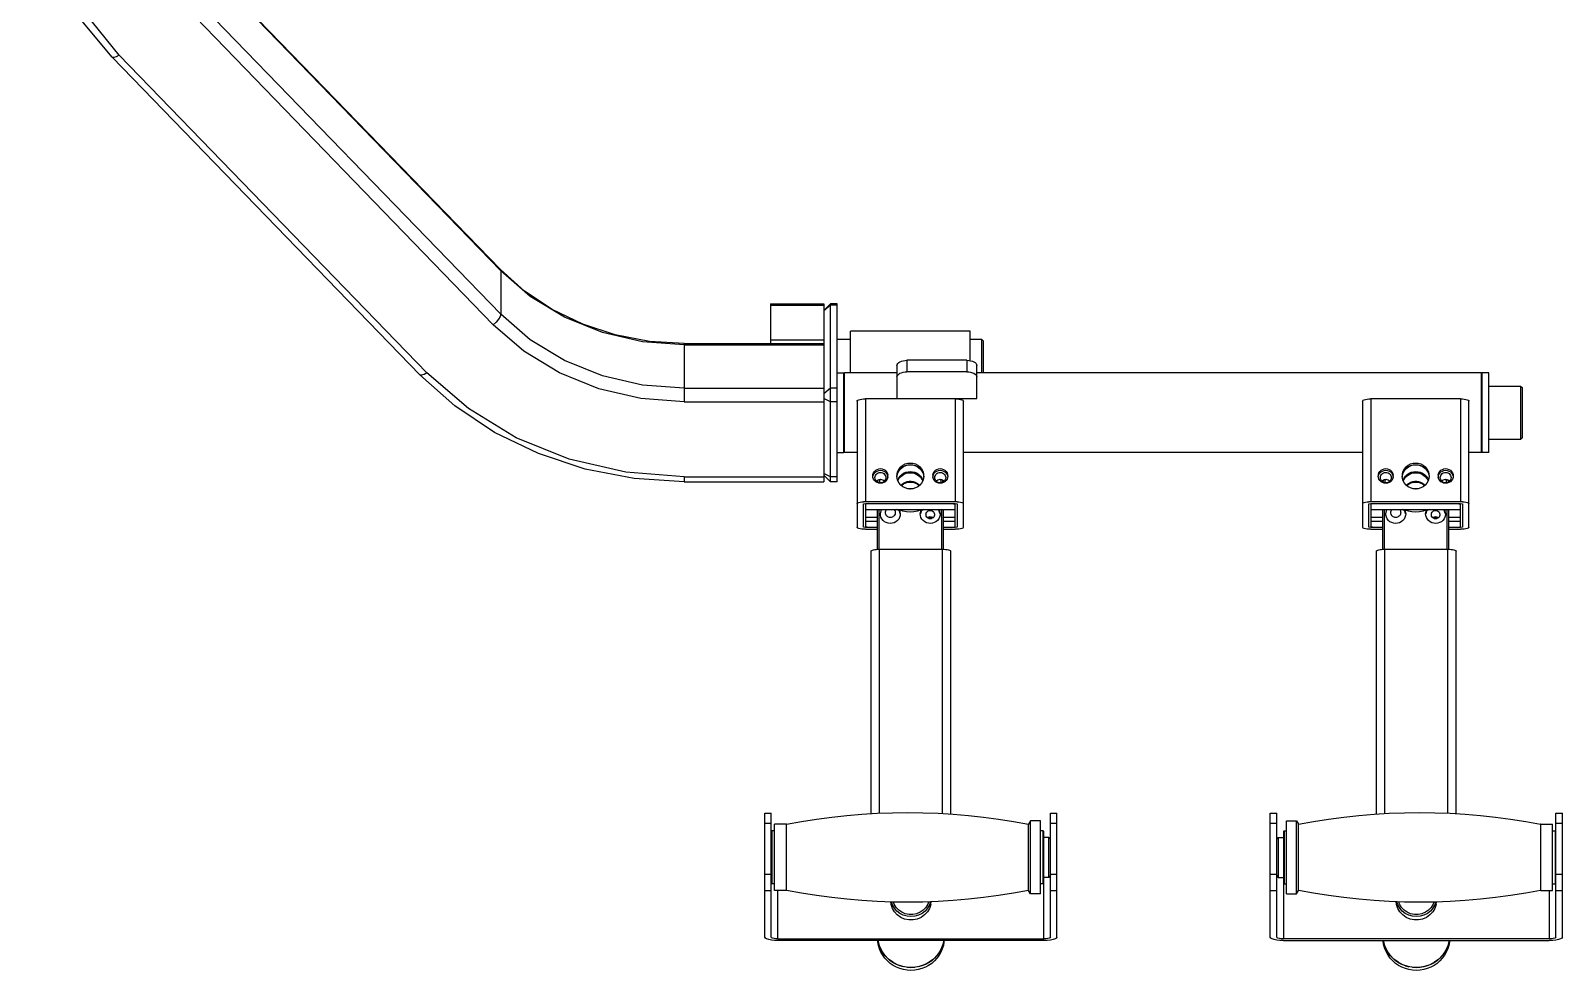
# Model space of a CAD drawing. Header units: millimetres. Extents: x -824 to 296, y -466 to 836.
# Drawn here: x -536 to 190, y -466 to -21 of the extents above; entities that cross this region are included whole.
import ezdxf

# ---------------------------------------------------------------- set-up
doc = ezdxf.new("R2010")
doc.units = ezdxf.units.MM
doc.layers.add('ceco.net 287', color=7, linetype='Continuous')

msp = doc.modelspace()

# ---------------------------------------------------------------- linework, layer by layer
at = {"layer": 'ceco.net 287'}
for points in [[(-497.06375, -33.5625), (-510.60375, -17.415), (-521.39375, 0.21), (-529.25625, 18.945), (-534.02375, 38.475), (-535.63625, 58.3325)], [(-493.66875, -32.62), (-509.57875, -12.9575), (-521.31375, 8.82), (-528.49125, 32.03), (-530.89875, 55.9875)], [(-458.87875, 16.325), (-312.99625, -134.245)], [(-458.65875, 15.655), (-312.76875, -134.8975)], [(-458.65875, -4.82), (-312.76875, -155.3725)], [(-462.28125, -9.8325), (-316.39875, -160.385)], [(-493.66875, -32.62), (-495.05375, -33.465), (-496.23375, -33.79), (-497.06375, -33.5625)], [(-497.06375, -33.5625), (-351.17875, -184.115)], [(-493.66875, -32.62), (-347.79375, -183.1875)], [(-225.85375, -169.37), (-242.35875, -168.3275), (-258.50375, -165.235), (-273.96625, -160.1575), (-288.38875, -153.19), (-301.50625, -144.5), (-312.99625, -134.245)], [(-312.99625, -134.245), (-312.76875, -134.8975)], [(-225.85375, -169.9875), (-245.54875, -168.49), (-264.65625, -164.065), (-282.59375, -156.8375), (-298.78875, -147.005), (-312.76875, -134.8975)], [(-312.76875, -134.8975), (-312.76875, -155.3725)], [(-184.87125, -150.4575), (-159.65875, -150.4575)], [(-184.87125, -150.4575), (-184.87125, -169.37)], [(-184.87125, -151.0925), (-159.65875, -151.0925)], [(-156.51875, -150.4575), (-159.65875, -153.615)], [(-159.65875, -150.4575), (-159.65875, -234.8)], [(-156.51875, -151.0925), (-159.65875, -153.81)], [(-153.36125, -150.4575), (-156.51875, -150.4575)], [(-156.51875, -234.8), (-156.51875, -150.4575)], [(-153.36125, -151.0925), (-156.51875, -151.0925)], [(-153.36125, -234.8), (-153.36125, -150.4575)], [(-312.76875, -155.3725), (-313.06125, -156.48), (-313.84375, -157.815), (-315.01375, -159.18), (-316.39875, -160.385)], [(-225.85375, -190.495), (-245.54875, -189), (-264.65625, -184.57), (-282.59375, -177.3125), (-298.78875, -167.4975), (-312.76875, -155.3725)], [(-225.85375, -196.94), (-246.37875, -195.38), (-266.28375, -190.7725), (-284.95375, -183.2375), (-301.83125, -172.9825), (-316.39875, -160.385)], [(-90.30875, -163.46), (-147.04625, -163.46)], [(-147.04625, -183.1725), (-147.04625, -163.46)], [(-90.30875, -177.4425), (-90.30875, -163.46)], [(-225.85375, -169.37), (-159.65875, -169.37)], [(-225.85375, -169.37), (-225.85375, -196.94)], [(-225.85375, -169.9875), (-159.65875, -169.9875)], [(-184.87125, -167.645), (-159.65875, -167.645)], [(-147.04625, -167.415), (-153.36125, -167.415)], [(-84.80625, -167.415), (-90.30875, -167.415)], [(-84.80625, -183.1725), (-84.80625, -167.415)], [(-84.00875, -168.1975), (-84.80625, -167.415)], [(-84.00875, -183.1725), (-84.00875, -168.1975)], [(-124.99125, -179.655), (-124.89375, -179.2), (-124.63375, -178.745), (-124.19375, -178.355), (-123.60875, -177.995), (-122.89375, -177.6875), (-122.06375, -177.475), (-121.16625, -177.345), (-120.25625, -177.28)], [(-124.99125, -179.655), (-124.99125, -195.345)], [(-91.90375, -177.28), (-120.25625, -177.28)], [(-120.25625, -177.28), (-120.25625, -182.75)], [(-91.90375, -177.28), (-91.90375, -182.75)], [(-91.90375, -177.28), (-90.97375, -177.345), (-90.09625, -177.475), (-89.26625, -177.6875), (-88.54875, -177.995), (-87.96375, -178.355), (-87.52375, -178.745), (-87.24875, -179.2), (-87.16625, -179.655)], [(-87.16625, -195.345), (-87.16625, -179.655)], [(-347.79375, -183.1875), (-349.17875, -184.0175), (-350.34875, -184.345), (-351.17875, -184.115)], [(-225.85375, -234.8), (-249.55375, -233.3025), (-272.76375, -228.8425), (-294.96375, -221.5025), (-315.73125, -211.46), (-334.61125, -198.895), (-351.17875, -184.115)], [(-225.85375, -232.4225), (-253.49125, -230.34), (-280.29875, -224.1225), (-305.44375, -213.965), (-328.16625, -200.18), (-347.79375, -183.1875)], [(-153.36125, -183.1725), (-150.20375, -183.1725)], [(-149.82875, -183.1725), (-150.20375, -183.545)], [(-150.20375, -220.9975), (-150.20375, -183.1725)], [(-124.99125, -183.1725), (-149.82875, -183.1725)], [(-149.82875, -220.9975), (-149.82875, -183.1725)], [(-124.99125, -185.125), (-124.89375, -184.6525), (-124.63375, -184.215), (-124.19375, -183.79), (-123.60875, -183.4325), (-122.89375, -183.14), (-122.06375, -182.9275), (-121.16625, -182.78), (-120.25625, -182.75)], [(-91.90375, -182.75), (-120.25625, -182.75)], [(-91.90375, -182.75), (-90.97375, -182.78), (-90.09625, -182.9275), (-89.26625, -183.14), (-88.54875, -183.4325), (-87.96375, -183.79), (-87.52375, -184.215), (-87.24875, -184.6525), (-87.16625, -185.125)], [(152.01125, -183.1725), (-87.16625, -183.1725)], [(152.01125, -220.9975), (152.01125, -183.1725)], [(152.38375, -183.545), (152.01125, -183.1725)], [(152.38375, -220.9975), (152.38375, -183.1725)], [(155.52625, -183.1725), (152.38375, -183.1725)], [(155.52625, -220.9975), (155.52625, -183.1725)], [(-225.85375, -190.495), (-159.65875, -190.495)], [(-156.51875, -190.48), (-159.65875, -193.1975)], [(-156.51875, -196.94), (-159.65875, -195.38)], [(-153.36125, -190.48), (-156.51875, -190.48)], [(-143.90375, -196.5825), (-143.80875, -196.355), (-143.51375, -196.1275), (-143.04375, -195.9325), (-142.42375, -195.77), (-141.67375, -195.655), (-140.84375, -195.575), (-139.96625, -195.5575)], [(-97.40375, -195.5575), (-139.96625, -195.5575)], [(-139.96625, -195.5575), (-139.96625, -244.2725)], [(-124.99125, -195.345), (-87.16625, -195.345)], [(-97.40375, -195.5575), (-97.40375, -244.2725)], [(-97.40375, -195.5575), (-96.52375, -195.575), (-95.69375, -195.655), (-94.94625, -195.77), (-94.32875, -195.9325), (-93.85625, -196.1275), (-93.56375, -196.355), (-93.46375, -196.5825)], [(95.64625, -196.5825), (95.74375, -196.355), (96.03625, -196.1275), (96.50875, -195.9325), (97.12625, -195.77), (97.87625, -195.655), (98.70625, -195.575), (99.58625, -195.5575)], [(142.14625, -195.5575), (99.58625, -195.5575)], [(99.58625, -195.5575), (99.58625, -244.2725)], [(142.14625, -195.5575), (142.14625, -244.2725)], [(142.14625, -195.5575), (143.02625, -195.575), (143.85625, -195.655), (144.60375, -195.77), (145.22125, -195.9325), (145.69625, -196.1275), (145.98625, -196.355), (146.08625, -196.5825)], [(155.52625, -189.4875), (170.54875, -189.4875)], [(170.54875, -189.4875), (170.54875, -214.6825)], [(170.54875, -189.4875), (171.29625, -190.235)], [(171.29625, -190.235), (171.29625, -213.935)], [(-225.85375, -196.94), (-159.65875, -196.94)], [(-153.36125, -196.94), (-156.51875, -196.94)], [(-143.90375, -196.5825), (-143.90375, -256.3)], [(-93.46375, -256.3), (-93.46375, -196.5825)], [(95.64625, -196.5825), (95.64625, -256.3)], [(146.08625, -256.3), (146.08625, -196.5825)], [(155.52625, -214.6825), (170.54875, -214.6825)], [(170.54875, -214.6825), (171.29625, -213.935)], [(-153.36125, -220.9975), (-150.20375, -220.9975)], [(-149.82875, -220.9975), (-150.20375, -220.6075)], [(-143.90375, -220.9975), (-149.82875, -220.9975)], [(95.64625, -220.9975), (-93.46375, -220.9975)], [(152.01125, -220.9975), (146.08625, -220.9975)], [(152.38375, -220.6075), (152.01125, -220.9975)], [(155.52625, -220.9975), (152.38375, -220.9975)], [(-156.51875, -232.4225), (-159.65875, -230.845)], [(-156.51875, -234.8), (-159.59375, -231.7075)], [(-129.35375, -232.8625), (-129.61375, -233.595), (-130.05375, -234.245), (-130.60875, -234.8), (-131.29125, -235.2225), (-132.05625, -235.4825), (-132.85375, -235.5475), (-133.65125, -235.4825), (-134.41625, -235.2225), (-135.09875, -234.8), (-135.66875, -234.245), (-136.09375, -233.595), (-136.36875, -232.8625), (-136.44875, -232.0975)], [(-136.40125, -232.4875), (-136.36875, -231.315), (-136.09375, -230.585), (-135.66875, -229.915), (-135.09875, -229.3625), (-134.41625, -228.9725), (-133.65125, -228.7125), (-132.85375, -228.615), (-132.05625, -228.7125), (-131.29125, -228.9725), (-130.60875, -229.3625), (-130.05375, -229.915), (-129.61375, -230.585), (-129.35375, -231.315)], [(-136.36875, -232.0975), (-136.09375, -231.365), (-135.66875, -230.6975), (-135.09875, -230.145), (-134.41625, -229.755), (-133.65125, -229.495), (-132.85375, -229.395), (-132.05625, -229.495), (-131.29125, -229.755), (-130.60875, -230.145), (-130.05375, -230.6975), (-129.61375, -231.365), (-129.35375, -232.0975)], [(-135.42375, -232.88), (-135.35875, -232.325), (-135.18125, -231.805), (-134.87125, -231.315), (-134.46375, -230.925), (-133.97625, -230.6325), (-133.42375, -230.4375), (-132.85375, -230.39), (-132.28375, -230.4375), (-131.74625, -230.6325), (-131.25875, -230.925), (-130.85125, -231.315), (-130.54125, -231.805), (-130.34625, -232.325), (-130.28125, -232.88)], [(-129.30375, -232.4875), (-129.35375, -231.315)], [(-129.35375, -232.8625), (-129.27375, -232.0975)], [(-124.92625, -233.285), (-125.04125, -232.0975)], [(-125.00875, -232.4875), (-124.92625, -230.8925), (-124.56875, -229.7375), (-123.98375, -228.68), (-123.18375, -227.735), (-122.22375, -226.9875), (-121.11875, -226.4), (-119.92875, -226.0425), (-118.69375, -225.945), (-117.43875, -226.0425), (-116.25125, -226.4), (-115.14375, -226.9875), (-114.18375, -227.735), (-113.38875, -228.68), (-112.80125, -229.7375), (-112.44375, -230.8925), (-112.36125, -232.4875)], [(-125.00875, -232.52), (-124.97625, -232.0975)], [(-124.97625, -232.0975), (-124.73125, -231.025)], [(-124.92625, -231.675), (-124.56875, -230.5025), (-123.98375, -229.46), (-123.18375, -228.5175), (-122.22375, -227.7675), (-121.11875, -227.1825), (-119.92875, -226.84), (-118.69375, -226.725), (-117.43875, -226.84), (-116.25125, -227.1825), (-115.14375, -227.7675), (-114.18375, -228.5175), (-113.38875, -229.46), (-112.80125, -230.5025), (-112.44375, -231.675)], [(-112.31375, -232.0975), (-112.44375, -233.285), (-112.80125, -234.44), (-113.38875, -235.515), (-114.18375, -236.4275), (-115.14375, -237.2075), (-116.25125, -237.7625), (-117.43875, -238.12), (-118.69375, -238.25), (-119.92875, -238.12), (-121.11875, -237.7625), (-122.22375, -237.2075), (-123.18375, -236.4275), (-123.98375, -235.515), (-124.56875, -234.44), (-124.92625, -233.285)], [(-124.73125, -231.025), (-124.64875, -230.7625), (-124.19375, -229.785), (-123.54375, -228.9075), (-122.76375, -228.16), (-121.85125, -227.54), (-120.84125, -227.085), (-119.76875, -226.825), (-118.67625, -226.725), (-117.56875, -226.825), (-116.49625, -227.085), (-115.48625, -227.54), (-114.59125, -228.16), (-113.79375, -228.9075), (-113.15875, -229.785), (-112.78375, -230.5675)], [(-124.68375, -234.1), (-124.64875, -234.0175), (-124.19375, -233.075), (-123.54375, -232.195), (-122.76375, -231.415), (-121.85125, -230.795), (-120.84125, -230.355), (-119.76875, -230.08), (-118.67625, -229.9825), (-117.56875, -230.08), (-116.49625, -230.355), (-115.48625, -230.795), (-114.59125, -231.415), (-113.79375, -232.195), (-113.15875, -233.075), (-112.68875, -234.0175), (-112.68875, -234.05)], [(-124.56875, -234.44), (-124.35875, -233.9525), (-123.90125, -233.1725), (-123.31625, -232.455), (-122.61625, -231.8375), (-121.83375, -231.3325), (-120.98875, -230.925), (-120.09375, -230.665), (-119.14875, -230.535), (-118.20375, -230.535), (-117.29375, -230.665), (-116.38125, -230.925), (-115.53625, -231.3325), (-114.75375, -231.8375), (-114.07125, -232.455), (-113.48375, -233.1725), (-112.99625, -233.9525), (-112.80125, -234.44)], [(-108.08125, -232.0975), (-107.98375, -232.8625)], [(-107.98375, -231.315), (-108.03375, -232.4875)], [(-107.98375, -231.315), (-107.72375, -230.585), (-107.29875, -229.915), (-106.72875, -229.3625), (-106.04625, -228.9725), (-105.28125, -228.7125), (-104.48375, -228.615), (-103.68625, -228.7125), (-102.93875, -228.9725), (-102.25375, -229.3625), (-101.68375, -229.915), (-101.24375, -230.585), (-100.98375, -231.315), (-100.95375, -232.4875)], [(-107.98375, -232.0975), (-107.72375, -231.365), (-107.29875, -230.6975), (-106.72875, -230.145), (-106.04625, -229.755), (-105.28125, -229.495), (-104.48375, -229.395), (-103.68625, -229.495), (-102.93875, -229.755), (-102.25375, -230.145), (-101.68375, -230.6975), (-101.24375, -231.365), (-100.98375, -232.0975)], [(-100.88875, -232.0975), (-100.98375, -232.8625), (-101.24375, -233.595), (-101.68375, -234.245), (-102.25375, -234.8), (-102.93875, -235.2225), (-103.68625, -235.4825), (-104.48375, -235.5475), (-105.28125, -235.4825), (-106.04625, -235.2225), (-106.72875, -234.8), (-107.29875, -234.245), (-107.72375, -233.595), (-107.98375, -232.8625)], [(-107.05625, -232.88), (-107.00625, -232.325), (-106.81125, -231.805), (-106.50375, -231.315), (-106.09625, -230.925), (-105.60875, -230.6325), (-105.06875, -230.4375), (-104.48375, -230.39), (-103.91375, -230.4375), (-103.37875, -230.6325), (-102.88875, -230.925), (-102.48375, -231.315), (-102.17375, -231.805), (-101.97875, -232.325), (-101.91375, -232.88)], [(110.19625, -232.8625), (109.92125, -233.595), (109.49625, -234.245), (108.94375, -234.8), (108.26125, -235.2225), (107.49625, -235.4825), (106.69625, -235.5475), (105.90125, -235.4825), (105.13625, -235.2225), (104.45125, -234.8), (103.88125, -234.245), (103.45875, -233.595), (103.19875, -232.8625), (103.10125, -232.0975)], [(103.14875, -232.4875), (103.19875, -231.315), (103.45875, -230.585), (103.88125, -229.915), (104.45125, -229.3625), (105.13625, -228.9725), (105.90125, -228.7125), (106.69625, -228.615), (107.49625, -228.7125), (108.26125, -228.9725), (108.94375, -229.3625), (109.49625, -229.915), (109.92125, -230.585), (110.19625, -231.315)], [(103.19875, -232.0975), (103.45875, -231.365), (103.88125, -230.6975), (104.45125, -230.145), (105.13625, -229.755), (105.90125, -229.495), (106.69625, -229.395), (107.49625, -229.495), (108.26125, -229.755), (108.94375, -230.145), (109.49625, -230.6975), (109.92125, -231.365), (110.19625, -232.0975)], [(104.12625, -232.88), (104.19125, -232.325), (104.38625, -231.805), (104.67875, -231.315), (105.08625, -230.925), (105.57375, -230.6325), (106.12625, -230.4375), (106.69625, -230.39), (107.26625, -230.4375), (107.80375, -230.6325), (108.29125, -230.925), (108.71625, -231.315), (109.00875, -231.805), (109.20375, -232.325), (109.26875, -232.88)], [(110.24625, -232.4875), (110.19625, -231.315)], [(110.19625, -232.8625), (110.29375, -232.0975)], [(114.62375, -233.285), (114.49375, -232.0975)], [(114.54125, -232.4875), (114.62375, -230.8925), (114.98125, -229.7375), (115.56625, -228.68), (116.36625, -227.735), (117.32625, -226.9875), (118.43125, -226.4), (119.62125, -226.0425), (120.85625, -225.945), (122.11125, -226.0425), (123.29875, -226.4), (124.40625, -226.9875), (125.36625, -227.735), (126.16375, -228.68), (126.74875, -229.7375), (127.10625, -230.8925), (127.20625, -232.4875)], [(114.54125, -232.52), (114.57625, -232.0975)], [(114.57625, -232.0975), (114.81875, -231.025)], [(114.62375, -231.675), (114.98125, -230.5025), (115.56625, -229.46), (116.36625, -228.5175), (117.32625, -227.7675), (118.43125, -227.1825), (119.62125, -226.84), (120.85625, -226.725), (122.11125, -226.84), (123.29875, -227.1825), (124.40625, -227.7675), (125.36625, -228.5175), (126.16375, -229.46), (126.74875, -230.5025), (127.10625, -231.675)], [(127.23625, -232.0975), (127.10625, -233.285), (126.74875, -234.44), (126.16375, -235.515), (125.36625, -236.4275), (124.40625, -237.2075), (123.29875, -237.7625), (122.11125, -238.12), (120.85625, -238.25), (119.62125, -238.12), (118.43125, -237.7625), (117.32625, -237.2075), (116.36625, -236.4275), (115.56625, -235.515), (114.98125, -234.44), (114.62375, -233.285)], [(114.81875, -231.025), (114.90125, -230.7625), (115.35625, -229.785), (116.00625, -228.9075), (116.78875, -228.16), (117.70125, -227.54), (118.70875, -227.085), (119.76625, -226.825), (120.89125, -226.725), (121.98125, -226.825), (123.05625, -227.085), (124.06375, -227.54), (124.97625, -228.16), (125.75625, -228.9075), (126.39125, -229.785), (126.76625, -230.5675)], [(114.86875, -234.1), (114.90125, -234.0175), (115.35625, -233.075), (116.00625, -232.195), (116.78875, -231.415), (117.70125, -230.795), (118.70875, -230.355), (119.76625, -230.08), (120.89125, -229.9825), (121.98125, -230.08), (123.05625, -230.355), (124.06375, -230.795), (124.97625, -231.415), (125.75625, -232.195), (126.39125, -233.075), (126.86375, -234.0175), (126.88125, -234.05)], [(114.98125, -234.44), (115.19375, -233.9525), (115.66625, -233.1725), (116.23625, -232.455), (116.93625, -231.8375), (117.71625, -231.3325), (118.56125, -230.925), (119.45625, -230.665), (120.40125, -230.535), (121.34625, -230.535), (122.27375, -230.665), (123.16875, -230.925), (124.01625, -231.3325), (124.79625, -231.8375), (125.48125, -232.455), (126.06625, -233.1725), (126.55375, -233.9525), (126.74875, -234.44)], [(131.46875, -232.0975), (131.56625, -232.8625)], [(131.56625, -231.315), (131.51875, -232.4875)], [(131.56625, -231.315), (131.82625, -230.585), (132.25125, -229.915), (132.82125, -229.3625), (133.50375, -228.9725), (134.26875, -228.7125), (135.06625, -228.615), (135.86375, -228.7125), (136.61125, -228.9725), (137.29625, -229.3625), (137.88125, -229.915), (138.30625, -230.585), (138.56625, -231.315), (138.61625, -232.4875)], [(131.56625, -232.0975), (131.82625, -231.365), (132.25125, -230.6975), (132.82125, -230.145), (133.50375, -229.755), (134.26875, -229.495), (135.06625, -229.395), (135.86375, -229.495), (136.61125, -229.755), (137.29625, -230.145), (137.88125, -230.6975), (138.30625, -231.365), (138.56625, -232.0975)], [(138.66375, -232.0975), (138.56625, -232.8625), (138.30625, -233.595), (137.88125, -234.245), (137.29625, -234.8), (136.61125, -235.2225), (135.86375, -235.4825), (135.06625, -235.5475), (134.26875, -235.4825), (133.50375, -235.2225), (132.82125, -234.8), (132.25125, -234.245), (131.82625, -233.595), (131.56625, -232.8625)], [(132.49625, -232.88), (132.56125, -232.325), (132.73875, -231.805), (133.04875, -231.315), (133.45625, -230.925), (133.94375, -230.6325), (134.49625, -230.4375), (135.06625, -230.39), (135.63625, -230.4375), (136.17375, -230.6325), (136.67625, -230.925), (137.06875, -231.315), (137.37625, -231.805), (137.57375, -232.325), (137.63875, -232.88)], [(-225.85375, -232.4225), (-159.65875, -232.4225)], [(-225.85375, -232.4225), (-225.85375, -234.8)], [(-225.85375, -234.8), (-159.65875, -234.8)], [(-153.36125, -232.4225), (-156.51875, -232.4225)], [(-153.36125, -234.8), (-156.51875, -234.8)], [(-130.28125, -232.88), (-130.34625, -233.4325), (-130.54125, -233.9525), (-130.85125, -234.41), (-131.25875, -234.815), (-131.74625, -235.11), (-132.28375, -235.2875), (-132.85375, -235.3525), (-133.42375, -235.2875), (-133.97625, -235.11), (-134.46375, -234.815), (-134.87125, -234.41), (-135.18125, -233.9525), (-135.35875, -233.4325), (-135.42375, -232.88)], [(-134.78875, -234.505), (-134.46375, -234.18), (-133.97625, -233.8875), (-133.42375, -233.725), (-132.85375, -233.66), (-132.28375, -233.725), (-131.74625, -233.8875), (-131.25875, -234.18), (-130.93375, -234.505)], [(-134.00875, -233.92), (-134.25375, -234.93)], [(-133.19375, -233.6925), (-133.50375, -235.255)], [(-123.18375, -236.4275), (-122.61625, -235.9225), (-121.83375, -235.4175), (-120.98875, -235.0275), (-120.09375, -234.7675), (-119.14875, -234.605), (-118.20375, -234.605), (-117.29375, -234.7675), (-116.38125, -235.0275), (-115.53625, -235.4175), (-114.75375, -235.9225), (-114.18375, -236.4275)], [(-122.98875, -236.59), (-122.76375, -236.395), (-121.85125, -235.775), (-120.84125, -235.32), (-119.76875, -235.0275), (-118.67625, -234.945), (-117.56875, -235.0275), (-116.49625, -235.32), (-115.48625, -235.775), (-114.59125, -236.395), (-114.36375, -236.59)], [(-118.83875, -238.2175), (-118.53125, -238.2175)], [(-101.91375, -232.88), (-101.97875, -233.4325), (-102.17375, -233.9525), (-102.48375, -234.41), (-102.88875, -234.815), (-103.37875, -235.11), (-103.91375, -235.2875), (-104.48375, -235.3525), (-105.06875, -235.2875), (-105.60875, -235.11), (-106.09625, -234.815), (-106.50375, -234.41), (-106.81125, -233.9525), (-107.00625, -233.4325), (-107.05625, -232.88)], [(-106.42125, -234.505), (-106.09625, -234.18), (-105.60875, -233.8875), (-105.06875, -233.725), (-104.48375, -233.66), (-103.91375, -233.725), (-103.37875, -233.8875), (-102.88875, -234.18), (-102.56375, -234.505)], [(-103.86625, -235.2875), (-104.17375, -233.6925)], [(-103.11625, -234.9625), (-103.36125, -233.905)], [(109.26875, -232.88), (109.20375, -233.4325), (109.00875, -233.9525), (108.71625, -234.41), (108.29125, -234.815), (107.80375, -235.11), (107.26625, -235.2875), (106.69625, -235.3525), (106.12625, -235.2875), (105.57375, -235.11), (105.08625, -234.815), (104.67875, -234.41), (104.38625, -233.9525), (104.19125, -233.4325), (104.12625, -232.88)], [(104.77625, -234.505), (105.08625, -234.18), (105.57375, -233.8875), (106.12625, -233.725), (106.69625, -233.66), (107.26625, -233.725), (107.80375, -233.8875), (108.29125, -234.18), (108.61875, -234.505)], [(105.54125, -233.92), (105.29625, -234.93)], [(106.35625, -233.6925), (106.04625, -235.255)], [(116.36625, -236.4275), (116.93625, -235.9225), (117.71625, -235.4175), (118.56125, -235.0275), (119.45625, -234.7675), (120.40125, -234.605), (121.34625, -234.605), (122.27375, -234.7675), (123.16875, -235.0275), (124.01625, -235.4175), (124.79625, -235.9225), (125.36625, -236.4275)], [(116.56125, -236.59), (116.78875, -236.395), (117.70125, -235.775), (118.70875, -235.32), (119.76625, -235.0275), (120.89125, -234.945), (121.98125, -235.0275), (123.05625, -235.32), (124.06375, -235.775), (124.97625, -236.395), (125.18625, -236.59)], [(120.71125, -238.2175), (121.02125, -238.2175)], [(137.63875, -232.88), (137.57375, -233.4325), (137.37625, -233.9525), (137.06875, -234.41), (136.67625, -234.815), (136.17375, -235.11), (135.63625, -235.2875), (135.06625, -235.3525), (134.49625, -235.2875), (133.94375, -235.11), (133.45625, -234.815), (133.04875, -234.41), (132.73875, -233.9525), (132.56125, -233.4325), (132.49625, -232.88)], [(133.14625, -234.505), (133.45625, -234.18), (133.94375, -233.8875), (134.49625, -233.725), (135.06625, -233.66), (135.63625, -233.725), (136.17375, -233.8875), (136.67625, -234.18), (136.98625, -234.505)], [(135.70125, -235.2875), (135.37625, -233.6925)], [(136.43375, -234.9625), (136.19125, -233.905)], [(-143.90375, -245.28), (-143.80875, -245.055), (-143.51375, -244.8575), (-143.04375, -244.6625), (-142.42375, -244.5), (-141.67375, -244.37), (-140.87875, -244.305)], [(-139.96625, -244.2725), (-140.87875, -244.305)], [(-140.87875, -245.28), (-139.96625, -245.055)], [(-140.87875, -256.3), (-140.87875, -245.28)], [(-97.40375, -244.2725), (-139.96625, -244.2725)], [(-139.96625, -245.055), (-97.40375, -245.055)], [(-139.96625, -245.055), (-139.96625, -256.545)], [(-138.38875, -245.055), (-139.94875, -245.445)], [(-98.96625, -245.055), (-97.38875, -245.445)], [(-96.49125, -244.305), (-97.40375, -244.2725)], [(-97.40375, -245.055), (-96.49125, -245.28)], [(-97.38875, -256.12), (-97.38875, -245.055)], [(-96.49375, -244.305), (-95.69375, -244.37), (-94.94625, -244.5), (-94.32875, -244.6625), (-93.85625, -244.8575), (-93.56375, -245.055), (-93.46375, -245.28)], [(-96.49375, -245.28), (-96.49375, -256.3)], [(95.64625, -245.28), (95.74375, -245.055), (96.03625, -244.8575), (96.50875, -244.6625), (97.12625, -244.5), (97.87625, -244.37), (98.67375, -244.305)], [(99.58625, -244.2725), (98.67375, -244.305)], [(98.67375, -245.28), (99.58625, -245.055)], [(98.67375, -256.3), (98.67375, -245.28)], [(142.14625, -244.2725), (99.58625, -244.2725)], [(99.58625, -245.055), (142.14625, -245.055)], [(99.58625, -245.055), (99.58625, -256.545)], [(101.18125, -245.055), (99.60125, -245.445)], [(140.58375, -245.055), (142.16375, -245.445)], [(143.05875, -244.305), (142.14625, -244.2725)], [(142.14625, -245.055), (143.05875, -245.28)], [(142.16375, -256.12), (142.16375, -245.055)], [(143.05875, -244.305), (143.85625, -244.37), (144.60375, -244.5), (145.22125, -244.6625), (145.69625, -244.8575), (145.98625, -245.055), (146.08625, -245.28)], [(143.05875, -245.28), (143.05875, -256.3)], [(-139.94875, -247.9025), (-97.38875, -247.9025)], [(-134.44875, -251.725), (-139.94875, -251.725)], [(-134.44875, -253.68), (-139.94875, -253.68)], [(-134.44875, -247.9025), (-134.44875, -266.815)], [(-133.66875, -247.9025), (-133.66875, -266.7825)], [(-132.86875, -250), (-132.33375, -247.9025)], [(-123.41375, -250), (-123.49375, -250.8475), (-123.75375, -251.725), (-124.19375, -252.525), (-124.79625, -253.225), (-125.52875, -253.81), (-126.35875, -254.2325), (-127.27125, -254.495), (-128.21375, -254.56), (-129.14375, -254.46), (-130.05375, -254.185), (-130.86875, -253.745), (-131.58375, -253.125), (-132.15375, -252.41), (-132.57625, -251.595), (-132.82125, -250.7175), (-132.86875, -250)], [(-130.50875, -249.4475), (-130.46125, -249.0575), (-130.34625, -248.665), (-130.18375, -248.31), (-129.95625, -247.9825), (-129.85875, -247.9025)], [(-125.78875, -249.4475), (-125.82375, -249.84), (-125.91875, -250.23), (-126.09875, -250.5875), (-126.34375, -250.9125), (-126.63625, -251.205), (-126.96125, -251.435), (-127.33625, -251.595), (-127.72625, -251.695), (-128.13375, -251.725), (-128.55625, -251.695), (-128.94875, -251.595), (-129.32125, -251.435), (-129.66375, -251.205), (-129.95625, -250.9125), (-130.18375, -250.5875), (-130.34625, -250.23), (-130.46125, -249.84), (-130.50875, -249.4475)], [(-126.42375, -247.9025), (-126.34375, -247.9825), (-126.09875, -248.31), (-125.91875, -248.665), (-125.82375, -249.0575), (-125.78875, -249.4475)], [(-123.81875, -248.57), (-125.13875, -247.9025)], [(-118.69375, -249.22), (-120.45125, -249.09), (-122.15875, -248.7325), (-123.81875, -248.145)], [(-123.81875, -248.145), (-123.81875, -248.57)], [(-123.81875, -248.145), (-123.41375, -250)], [(-123.46125, -250), (-123.81875, -248.57)], [(-122.95875, -248.47), (-123.18375, -247.9025)], [(-113.54875, -248.145), (-115.20875, -248.7325), (-116.93375, -249.09), (-118.69375, -249.22)], [(-113.95625, -250), (-113.54875, -248.145)], [(-104.50125, -250), (-104.56625, -250.7175), (-104.79375, -251.595), (-105.21625, -252.41), (-105.78625, -253.125), (-106.50375, -253.745), (-107.33375, -254.185), (-108.22875, -254.46), (-109.15625, -254.56), (-110.09875, -254.495), (-111.01125, -254.2325), (-111.84125, -253.81), (-112.57375, -253.225), (-113.17625, -252.525), (-113.61375, -251.725), (-113.87625, -250.8475), (-113.95625, -250)], [(-113.54875, -248.57), (-113.90875, -250)], [(-112.24875, -247.9025), (-113.54875, -248.57)], [(-112.34625, -247.9025), (-113.54875, -248.505)], [(-113.54875, -248.145), (-113.54875, -248.57)], [(-111.25375, -250.4075), (-111.23875, -250.165), (-111.12375, -249.7075), (-110.89625, -249.285), (-110.57125, -248.9275), (-110.16375, -248.665), (-109.70875, -248.505), (-109.22125, -248.44)], [(-109.22125, -252.3775), (-109.70875, -252.3125), (-110.16375, -252.15), (-110.57125, -251.89), (-110.89625, -251.53), (-111.12375, -251.1075), (-111.23875, -250.6525), (-111.25375, -250.4075)], [(-110.61875, -251.825), (-109.22125, -251.305)], [(-107.98375, -251.725), (-110.48875, -251.725)], [(-109.22125, -248.44), (-108.74875, -248.505), (-108.27625, -248.665), (-107.88625, -248.9275), (-107.55875, -249.285), (-107.33375, -249.7075), (-107.21875, -250.165), (-107.20375, -250.4075)], [(-107.20375, -250.4075), (-107.21875, -250.6525), (-107.33375, -251.1075), (-107.55875, -251.53), (-107.88625, -251.89), (-108.27625, -252.15), (-108.74875, -252.3125), (-109.22125, -252.3775)], [(-109.22125, -251.305), (-107.85375, -251.825)], [(-104.53375, -250), (-105.29875, -247.9025)], [(-105.05375, -247.9025), (-104.50125, -250)], [(-103.70375, -266.765), (-103.70375, -247.9025)], [(-102.93875, -266.7825), (-102.93875, -247.9025)], [(-97.38875, -251.725), (-102.93875, -251.725)], [(-97.38875, -253.68), (-102.93875, -253.68)], [(99.60125, -247.9025), (142.16375, -247.9025)], [(105.10125, -251.725), (99.60125, -251.725)], [(105.10125, -253.68), (99.60125, -253.68)], [(105.10125, -247.9025), (105.10125, -266.815)], [(105.88375, -247.9025), (105.88375, -266.7825)], [(106.68125, -250), (107.21875, -247.9025)], [(106.73125, -250.7175), (106.68125, -250)], [(116.13625, -250), (116.05625, -250.8475), (115.79625, -251.725), (115.35625, -252.525), (114.75375, -253.225), (114.02125, -253.81), (113.19125, -254.2325), (112.28125, -254.495), (111.33625, -254.56), (110.40875, -254.46), (109.51375, -254.185), (108.68375, -253.745), (107.96625, -253.125), (107.39625, -252.41), (106.99125, -251.595), (106.73125, -250.7175)], [(109.05625, -249.4475), (109.09125, -249.0575), (109.20375, -248.665), (109.36625, -248.31), (109.59375, -247.9825), (109.69125, -247.9025)], [(113.76125, -249.4475), (113.72875, -249.84), (113.63125, -250.23), (113.45125, -250.5875), (113.20625, -250.9125), (112.93125, -251.205), (112.58875, -251.435), (112.21625, -251.595), (111.82375, -251.695), (111.41625, -251.725), (110.99375, -251.695), (110.60375, -251.595), (110.22875, -251.435), (109.88625, -251.205), (109.59375, -250.9125), (109.36625, -250.5875), (109.20375, -250.23), (109.09125, -249.84), (109.05625, -249.4475)], [(113.12625, -247.9025), (113.20625, -247.9825), (113.45125, -248.31), (113.63125, -248.665), (113.72875, -249.0575), (113.76125, -249.4475)], [(115.74625, -248.57), (114.41125, -247.9025)], [(115.74625, -248.145), (115.74625, -248.57)], [(120.85625, -249.22), (119.10125, -249.09), (117.39125, -248.7325), (115.74625, -248.145)], [(115.74625, -248.145), (116.13625, -250)], [(116.08875, -250), (115.74625, -248.57)], [(116.59375, -248.47), (116.36625, -247.9025)], [(126.00125, -248.145), (124.34125, -248.7325), (122.61625, -249.09), (120.85625, -249.22)], [(125.59375, -250), (126.00125, -248.145)], [(135.05125, -250), (134.98625, -250.7175), (134.75625, -251.595), (134.33375, -252.41), (133.76375, -253.125), (133.04875, -253.745), (132.21875, -254.185), (131.32375, -254.46), (130.39625, -254.56), (129.45125, -254.495), (128.54125, -254.2325), (127.71125, -253.81), (126.97625, -253.225), (126.39125, -252.525), (125.93625, -251.725), (125.67625, -250.8475), (125.59375, -250)], [(126.00125, -248.57), (125.64125, -250)], [(127.30125, -247.9025), (126.00125, -248.57)], [(127.20625, -247.9025), (126.00125, -248.505)], [(126.00125, -248.145), (126.00125, -248.57)], [(128.29625, -250.4075), (128.31125, -250.165), (128.42625, -249.7075), (128.65375, -249.285), (128.97875, -248.9275), (129.38625, -248.665), (129.84125, -248.505), (130.33125, -248.44)], [(130.33125, -252.3775), (129.84125, -252.3125), (129.38625, -252.15), (128.97875, -251.89), (128.65375, -251.53), (128.42625, -251.1075), (128.31125, -250.6525), (128.29625, -250.4075)], [(128.93125, -251.825), (130.33125, -251.305)], [(131.58375, -251.725), (129.06125, -251.725)], [(130.33125, -248.44), (130.80125, -248.505), (131.27375, -248.665), (131.66625, -248.9275), (131.99125, -249.285), (132.21875, -249.7075), (132.33125, -250.165), (132.34875, -250.4075)], [(132.34875, -250.4075), (132.33125, -250.6525), (132.21875, -251.1075), (131.99125, -251.53), (131.66625, -251.89), (131.27375, -252.15), (130.80125, -252.3125), (130.33125, -252.3775)], [(130.33125, -251.305), (131.69625, -251.825)], [(135.01625, -250), (134.25125, -247.9025)], [(134.51375, -247.9025), (135.05125, -250)], [(135.84625, -266.765), (135.84625, -247.9025)], [(136.62875, -266.7825), (136.62875, -247.9025)], [(142.16375, -251.725), (136.62875, -251.725)], [(142.16375, -253.68), (136.62875, -253.68)], [(-139.96625, -257.325), (-140.84375, -257.2925), (-141.67375, -257.2275), (-142.42375, -257.0975), (-143.04375, -256.935), (-143.51375, -256.74), (-143.80875, -256.5275), (-143.90375, -256.3)], [(-139.96625, -256.545), (-140.87875, -256.3)], [(-134.44875, -256.545), (-139.96625, -256.545)], [(-139.96625, -257.325), (-134.44875, -257.325)], [(-138.38875, -256.545), (-139.94875, -256.12)], [(-97.40375, -256.545), (-102.93875, -256.545)], [(-102.93875, -257.325), (-97.40375, -257.325)], [(-98.96625, -256.545), (-97.38875, -256.12)], [(-97.40375, -256.12), (-97.40375, -256.545)], [(-96.49125, -256.3), (-97.40375, -256.545)], [(-93.46375, -256.3), (-93.56375, -256.5275), (-93.85625, -256.74), (-94.32875, -256.935), (-94.94625, -257.0975), (-95.69375, -257.2275), (-96.52375, -257.2925), (-97.40375, -257.325)], [(99.58625, -257.325), (98.70625, -257.2925), (97.87625, -257.2275), (97.12625, -257.0975), (96.50875, -256.935), (96.03625, -256.74), (95.74375, -256.5275), (95.64625, -256.3)], [(99.58625, -256.545), (98.67375, -256.3)], [(105.10125, -256.545), (99.58625, -256.545)], [(99.58625, -257.325), (105.10125, -257.325)], [(101.18125, -256.545), (99.60125, -256.12)], [(142.14625, -256.545), (136.62875, -256.545)], [(136.62875, -257.325), (142.14625, -257.325)], [(140.58375, -256.545), (142.16375, -256.12)], [(142.14625, -256.12), (142.14625, -256.545)], [(143.05875, -256.3), (142.14625, -256.545)], [(146.08625, -256.3), (145.98625, -256.5275), (145.69625, -256.74), (145.22125, -256.935), (144.60375, -257.0975), (143.85625, -257.2275), (143.02625, -257.2925), (142.14625, -257.325)], [(-137.29625, -267.775), (-137.21375, -267.58), (-136.98875, -267.385), (-136.62875, -267.22), (-136.14125, -267.06), (-135.55375, -266.93), (-134.87125, -266.8475), (-134.44875, -266.815)], [(-137.29625, -392.155), (-137.29625, -267.775)], [(-134.44875, -266.815), (-133.35875, -266.765)], [(-133.35875, -266.765), (-103.39375, -266.765)], [(-133.35875, -391.945), (-133.35875, -266.765)], [(-103.39375, -266.765), (-102.64375, -266.7975), (-101.89625, -266.8475), (-101.21375, -266.93), (-100.62625, -267.06), (-100.13875, -267.22), (-99.78125, -267.385), (-99.55375, -267.58), (-99.47125, -267.775)], [(-103.39375, -392.125), (-103.39375, -266.765)], [(-99.47125, -392.32), (-99.47125, -267.775)], [(102.25375, -267.775), (102.33625, -267.58), (102.56375, -267.385), (102.92125, -267.22), (103.41125, -267.06), (103.99625, -266.93), (104.67875, -266.8475), (105.10125, -266.815)], [(102.25375, -392.32), (102.25375, -267.775)], [(105.10125, -266.815), (106.19125, -266.765)], [(106.19125, -266.765), (136.15625, -266.765)], [(106.19125, -392.125), (106.19125, -266.765)], [(136.15625, -391.945), (136.15625, -266.765)], [(136.15625, -266.765), (136.92125, -266.7975), (137.65375, -266.8475), (138.33875, -266.93), (138.92375, -267.06), (139.41125, -267.22), (139.78625, -267.385), (139.99875, -267.58), (140.08125, -267.775)], [(140.08125, -392.155), (140.08125, -267.775)], [(-187.60625, -391.8625), (-184.57875, -391.8625)], [(-187.60625, -450.6525), (-187.60625, -391.8625)], [(-184.57875, -450.6525), (-184.57875, -391.8625)], [(-177.31875, -397.04), (-170.21875, -395.755), (-163.09125, -394.6425), (-155.93875, -393.695), (-148.76875, -392.92), (-141.58375, -392.3175), (-134.38375, -391.885), (-127.17625, -391.625), (-119.96375, -391.5375), (-112.74625, -391.625), (-105.53375, -391.885), (-98.33375, -392.3175), (-91.14875, -392.92), (-83.97625, -393.695), (-76.82625, -394.6425), (-69.69625, -395.755), (-62.58875, -397.04)], [(-52.18875, -391.8625), (-49.16125, -391.8625)], [(-52.18875, -450.6525), (-52.18875, -391.8625)], [(-49.16125, -450.6525), (-49.16125, -391.8625)], [(51.94625, -391.8625), (54.97125, -391.8625)], [(51.94625, -450.6525), (51.94625, -391.8625)], [(54.97125, -450.6525), (54.97125, -391.8625)], [(65.38875, -397.04), (72.48875, -395.755), (79.61375, -394.6425), (86.76375, -393.695), (93.93375, -392.92), (101.11875, -392.3175), (108.31625, -391.885), (115.52875, -391.625), (122.74625, -391.5375), (129.96375, -391.625), (137.17375, -391.885), (144.37375, -392.3175), (151.55875, -392.92), (158.72625, -393.695), (165.87625, -394.6425), (173.00125, -395.755), (180.10125, -397.04)], [(187.36125, -391.8625), (190.38875, -391.8625)], [(187.36125, -450.6525), (187.36125, -391.8625)], [(190.38875, -450.6525), (190.38875, -391.8625)], [(-187.60625, -396.55), (-184.57875, -396.55)], [(-177.31875, -397.04), (-182.99875, -397.04)], [(-182.99875, -428.55), (-182.99875, -397.04)], [(-177.31875, -428.55), (-177.31875, -397.04)], [(-61.64625, -395.475), (-62.58875, -397.04)], [(-62.58875, -428.55), (-62.58875, -397.04)], [(-56.90875, -395.475), (-61.64625, -395.475)], [(-61.64625, -430.145), (-61.64625, -395.475)], [(-56.90875, -430.145), (-56.90875, -395.475)], [(-52.18875, -396.55), (-49.16125, -396.55)], [(51.94625, -396.55), (54.97125, -396.55)], [(59.70875, -395.475), (64.42875, -395.475)], [(59.70875, -430.145), (59.70875, -395.475)], [(64.42875, -430.145), (64.42875, -395.475)], [(64.42875, -395.475), (65.37125, -397.04)], [(65.37125, -428.55), (65.37125, -397.04)], [(180.11875, -397.04), (180.10125, -397.04)], [(180.11875, -397.04), (185.78125, -397.04)], [(180.11875, -428.55), (180.11875, -397.04)], [(185.78125, -428.55), (185.78125, -397.04)], [(187.36125, -396.55), (190.38875, -396.55)], [(-184.18875, -400.195), (-184.57875, -400.57)], [(-182.99875, -400.195), (-184.18875, -400.195)], [(-184.18875, -425.4075), (-184.18875, -400.195)], [(-55.72125, -400.195), (-56.90875, -400.195)], [(-55.72125, -425.4075), (-55.72125, -400.195)], [(-55.34625, -400.57), (-55.72125, -400.195)], [(-55.34625, -425.035), (-55.34625, -400.57)], [(-52.97125, -403.355), (-55.34625, -403.355)], [(-52.97125, -422.2675), (-52.97125, -403.355)], [(-52.18875, -404.135), (-52.97125, -403.355)], [(54.97125, -404.135), (55.75375, -403.355)], [(55.75375, -403.355), (58.13125, -403.355)], [(55.75375, -403.355), (55.75375, -422.2675)], [(58.13125, -400.57), (58.50375, -400.195)], [(58.13125, -400.57), (58.13125, -425.035)], [(58.50375, -400.195), (59.70875, -400.195)], [(58.50375, -400.195), (58.50375, -425.4075)], [(185.78125, -400.195), (186.98625, -400.195)], [(186.98625, -400.195), (186.98625, -425.4075)], [(186.98625, -400.195), (187.36125, -400.57)], [(-184.57875, -420.9), (-187.60625, -420.9)], [(-49.16125, -420.9), (-52.18875, -420.9)], [(54.97125, -420.9), (51.94625, -420.9)], [(190.38875, -420.9), (187.36125, -420.9)], [(-184.18875, -425.4075), (-184.57875, -425.035)], [(-182.99875, -425.4075), (-184.18875, -425.4075)], [(-55.72125, -425.4075), (-56.90875, -425.4075)], [(-55.34625, -425.035), (-55.72125, -425.4075)], [(-52.97125, -422.2675), (-55.34625, -422.2675)], [(-55.34625, -451.465), (-55.34625, -425.035)], [(-52.18875, -421.47), (-52.97125, -422.2675)], [(54.97125, -421.47), (55.75375, -422.2675)], [(55.75375, -422.2675), (58.13125, -422.2675)], [(58.13125, -425.035), (58.13125, -451.465)], [(58.13125, -425.035), (58.50375, -425.4075)], [(58.50375, -425.4075), (59.70875, -425.4075)], [(185.78125, -425.4075), (186.98625, -425.4075)], [(186.98625, -425.4075), (187.36125, -425.035)], [(-184.57875, -428.615), (-187.60625, -428.615)], [(-177.31875, -428.55), (-182.99875, -428.55)], [(-181.42125, -451.465), (-181.42125, -428.55)], [(-62.58875, -428.55), (-69.69625, -429.8325), (-76.82625, -430.9475), (-83.97625, -431.8925), (-91.14875, -432.6675), (-98.33375, -433.2725), (-105.53375, -433.705), (-112.74625, -433.965), (-119.96375, -434.05), (-127.17625, -433.965), (-134.38375, -433.705), (-141.58375, -433.2725), (-148.76875, -432.6675), (-155.93875, -431.8925), (-163.09125, -430.9475), (-170.21875, -429.8325), (-177.31875, -428.55)], [(-108.94375, -435.125), (-109.57875, -436.98), (-110.58875, -438.6725), (-111.92375, -440.105), (-113.54875, -441.26), (-115.40625, -442.06), (-117.37375, -442.45), (-119.39375, -442.45), (-121.36375, -442.06), (-123.20125, -441.26), (-124.84625, -440.105), (-126.17875, -438.6725), (-127.18875, -436.98), (-127.80875, -435.125), (-127.93875, -433.92)], [(-127.83875, -433.985), (-127.70875, -435.4175)], [(-125.07375, -438.2175), (-126.24375, -436.8175), (-127.12375, -435.255), (-127.53125, -433.92)], [(-110.05125, -433.84), (-110.42375, -434.98), (-111.33625, -436.4925), (-112.55875, -437.795), (-114.03875, -438.835), (-115.69875, -439.5525), (-117.47375, -439.91), (-119.29375, -439.91), (-121.06875, -439.5525), (-122.72875, -438.835), (-124.19375, -437.795), (-125.43125, -436.4925), (-126.32625, -434.98), (-126.68375, -433.92)], [(-109.18875, -433.79), (-109.64375, -435.255), (-110.52375, -436.8175), (-111.69375, -438.2175), (-113.12625, -439.3575), (-114.75375, -440.2025), (-116.54375, -440.725), (-118.38375, -440.8875), (-120.22375, -440.725), (-121.99875, -440.2025), (-123.64125, -439.3575), (-125.07375, -438.2175)], [(-109.05875, -435.4175), (-108.92875, -433.985)], [(-108.94375, -435.125), (-108.79875, -433.775)], [(-108.92875, -433.79), (-108.92875, -433.985)], [(-61.64625, -430.145), (-62.58875, -428.55)], [(-56.90875, -430.145), (-61.64625, -430.145)], [(-49.16125, -428.615), (-52.18875, -428.615)], [(54.97125, -428.615), (51.94625, -428.615)], [(59.70875, -430.145), (64.42875, -430.145)], [(64.42875, -430.145), (65.37125, -428.55)], [(65.37125, -428.55), (65.38875, -428.55)], [(180.10125, -428.55), (173.00125, -429.8325), (165.87625, -430.9475), (158.72625, -431.8925), (151.55875, -432.6675), (144.37375, -433.2725), (137.17375, -433.705), (129.96375, -433.965), (122.74625, -434.05), (115.52875, -433.965), (108.31625, -433.705), (101.11875, -433.2725), (93.93375, -432.6675), (86.76375, -431.8925), (79.61375, -430.9475), (72.48875, -429.8325), (65.38875, -428.55)], [(130.60625, -435.125), (129.97125, -436.98), (128.96375, -438.6725), (127.62875, -440.105), (126.00125, -441.26), (124.14625, -442.06), (122.17625, -442.45), (120.15625, -442.45), (118.18875, -442.06), (116.34875, -441.26), (114.70625, -440.105), (113.37125, -438.6725), (112.36125, -436.98), (111.74375, -435.125), (111.58125, -433.775)], [(111.71125, -433.79), (111.71125, -433.985)], [(111.71125, -433.985), (111.84125, -435.4175)], [(130.31375, -433.92), (129.90625, -435.255), (129.02875, -436.8175), (127.85625, -438.2175), (126.42375, -439.3575), (124.79625, -440.2025), (123.00625, -440.725), (121.16625, -440.8875), (119.32625, -440.725), (117.55375, -440.2025), (115.91125, -439.3575), (114.47625, -438.2175), (113.30625, -436.8175), (112.42625, -435.255), (111.97125, -433.79)], [(129.46625, -433.92), (129.12625, -434.98), (128.21375, -436.4925), (126.99375, -437.795), (125.51125, -438.835), (123.85125, -439.5525), (122.07875, -439.91), (120.25625, -439.91), (118.48125, -439.5525), (116.82125, -438.835), (115.35625, -437.795), (114.13625, -436.4925), (113.22375, -434.98), (112.85125, -433.84)], [(130.49375, -435.4175), (130.62375, -433.985)], [(130.60625, -435.125), (130.73625, -433.92)], [(180.11875, -428.55), (185.78125, -428.55)], [(184.20375, -428.55), (184.20375, -451.465)], [(190.38875, -428.615), (187.36125, -428.615)], [(-181.42125, -452.2475), (-183.01625, -452.1825), (-184.51375, -452.02), (-185.78375, -451.775), (-186.77625, -451.435), (-187.39375, -451.06), (-187.60625, -450.6525)], [(-181.42125, -451.465), (-182.39875, -451.435), (-183.27625, -451.305), (-183.97625, -451.1075), (-184.41625, -450.895), (-184.57875, -450.6525)], [(-181.42125, -451.465), (-55.34625, -451.465)], [(-55.34625, -452.2475), (-181.42125, -452.2475)], [(-102.69375, -452.2475), (-102.72625, -452.8), (-103.01875, -454.495), (-103.50875, -456.12), (-104.19125, -457.715), (-105.03875, -459.215), (-106.06375, -460.5975), (-107.23375, -461.8825), (-108.55375, -463.0225), (-110.00125, -464), (-111.54875, -464.8125), (-113.17625, -465.465), (-114.88375, -465.9525), (-116.60875, -466.245), (-118.38375, -466.3425), (-120.14125, -466.245), (-121.88375, -465.9525), (-123.59375, -465.465), (-125.21875, -464.8125), (-126.76625, -464), (-128.21375, -463.0225), (-129.53375, -461.8825), (-130.70375, -460.5975), (-131.72875, -459.215), (-132.59375, -457.715), (-133.25875, -456.12), (-133.74875, -454.495), (-134.04125, -452.8), (-134.07375, -452.2475)], [(-102.83875, -452.2475), (-102.83875, -452.28), (-103.47375, -454.72), (-104.51625, -457.0325), (-105.94875, -459.15), (-107.70625, -460.9875), (-109.75875, -462.535), (-112.05375, -463.7375), (-114.50875, -464.5525), (-117.08125, -464.96), (-119.68625, -464.96), (-122.24125, -464.5525), (-124.71375, -463.7375), (-126.99375, -462.535), (-129.06125, -460.9875), (-130.81875, -459.15), (-132.23375, -457.0325), (-133.29375, -454.72), (-133.92875, -452.28), (-133.92875, -452.2475)], [(-121.88375, -464.715), (-123.59375, -464.26), (-125.21875, -463.6075), (-126.76625, -462.7625), (-128.21375, -461.785), (-129.53375, -460.645), (-130.70375, -459.375), (-131.72875, -457.975), (-132.59375, -456.48), (-133.25875, -454.915), (-133.74875, -453.2725), (-133.91125, -452.3775)], [(-102.87375, -452.3775), (-103.01875, -453.2725), (-103.50875, -454.915), (-104.19125, -456.48), (-105.03875, -457.975), (-106.06375, -459.375), (-107.23375, -460.645), (-108.55375, -461.785), (-110.00125, -462.7625), (-111.54875, -463.6075), (-113.17625, -464.26), (-114.88375, -464.715)], [(-52.18875, -450.6525), (-52.35125, -450.895), (-52.79125, -451.1075), (-53.49125, -451.305), (-54.36875, -451.435), (-55.34625, -451.465)], [(-49.16125, -450.6525), (-49.37375, -451.06), (-49.99125, -451.435), (-50.96875, -451.775), (-52.25375, -452.02), (-53.75125, -452.1825), (-55.34625, -452.2475)], [(58.13125, -452.2475), (56.53625, -452.1825), (55.03625, -452.02), (53.76625, -451.775), (52.77625, -451.435), (52.17125, -451.06), (51.94625, -450.6525)], [(58.13125, -451.465), (57.15375, -451.435), (56.27375, -451.305), (55.59125, -451.1075), (55.13625, -450.895), (54.97125, -450.6525)], [(184.20375, -451.465), (58.13125, -451.465)], [(58.13125, -452.2475), (184.20375, -452.2475)], [(136.87375, -452.2475), (136.82375, -452.8), (136.53125, -454.495), (136.04375, -456.12), (135.37625, -457.715), (134.51375, -459.215), (133.48625, -460.5975), (132.31625, -461.8825), (130.99625, -463.0225), (129.54875, -464), (128.00125, -464.8125), (126.37625, -465.465), (124.68125, -465.9525), (122.94125, -466.245), (121.16625, -466.3425), (119.40875, -466.245), (117.66625, -465.9525), (115.95875, -465.465), (114.33125, -464.8125), (112.78625, -464), (111.35125, -463.0225), (110.01625, -461.8825), (108.84625, -460.5975), (107.82125, -459.215), (106.97375, -457.715), (106.29125, -456.12), (105.80125, -454.495), (105.50875, -452.8), (105.47625, -452.2475)], [(136.71125, -452.2475), (136.71125, -452.28), (136.07625, -454.72), (135.01625, -457.0325), (133.60125, -459.15), (131.84375, -460.9875), (129.79375, -462.535), (127.49875, -463.7375), (125.04125, -464.5525), (122.46875, -464.96), (119.86625, -464.96), (117.29375, -464.5525), (114.83625, -463.7375), (112.55625, -462.535), (110.50625, -460.9875), (108.73125, -459.15), (107.31625, -457.0325), (106.27375, -454.72), (105.62375, -452.28), (105.62375, -452.2475)], [(115.95875, -464.26), (114.33125, -463.6075), (112.78625, -462.7625), (111.35125, -461.785), (110.01625, -460.645), (108.84625, -459.375), (107.82125, -457.975), (106.97375, -456.48), (106.29125, -454.915), (105.80125, -453.2725), (105.65625, -452.3775)], [(136.69375, -452.3775), (136.53125, -453.2725), (136.04375, -454.915), (135.37625, -456.48), (134.51375, -457.975), (133.48625, -459.375), (132.31625, -460.645), (130.99625, -461.785), (129.54875, -462.7625), (128.00125, -463.6075), (126.37625, -464.26), (124.68125, -464.715), (122.94125, -465.0075), (121.16625, -465.105), (119.40875, -465.0075)], [(187.36125, -450.6525), (187.19875, -450.895), (186.75875, -451.1075), (186.05875, -451.305), (185.18125, -451.435), (184.20375, -451.465)], [(190.38875, -450.6525), (190.17625, -451.06), (189.55875, -451.435), (188.58125, -451.775), (187.29625, -452.02), (185.81625, -452.1825), (184.20375, -452.2475)], [(115.95875, -464.26), (117.66625, -464.715)], [(-116.60875, -465.0075), (-118.38375, -465.105), (-120.14125, -465.0075)]]:
    msp.add_lwpolyline(points, dxfattribs=at)

doc.saveas('drawing.dxf')
